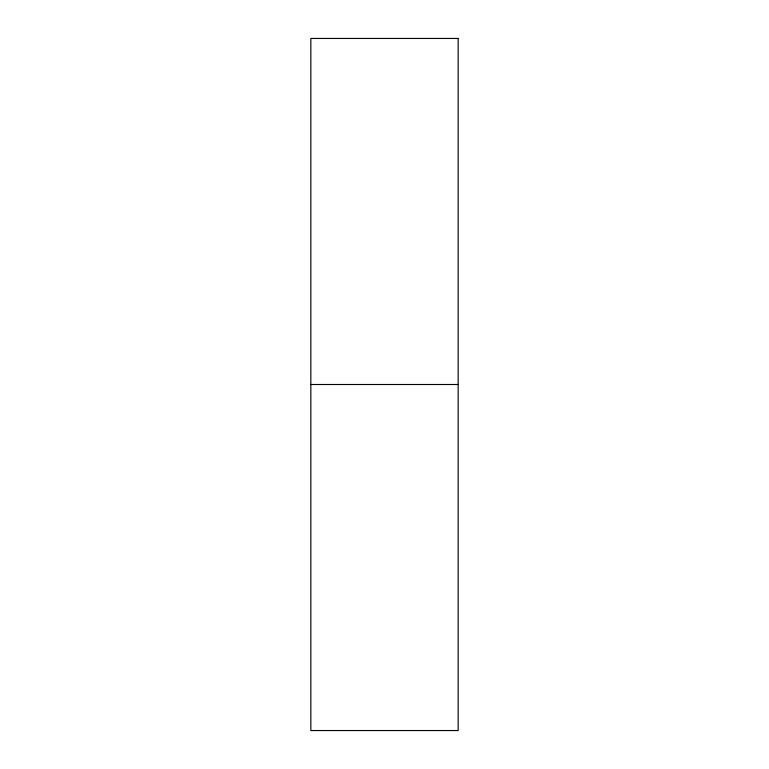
<?xml version="1.0" encoding="UTF-8"?>
<svg xmlns="http://www.w3.org/2000/svg" width="769" height="769" viewBox="0 0 769 769"><rect width="100%" height="100%" fill="white"/><g stroke="black" fill="none" stroke-linecap="round" stroke-linejoin="round"><path stroke-width="1.15" d="M310.839 384.5L458.161 384.5M458.161 38.45L310.839 38.45L310.839 730.55L458.161 730.55L458.161 38.45"/></g></svg>
